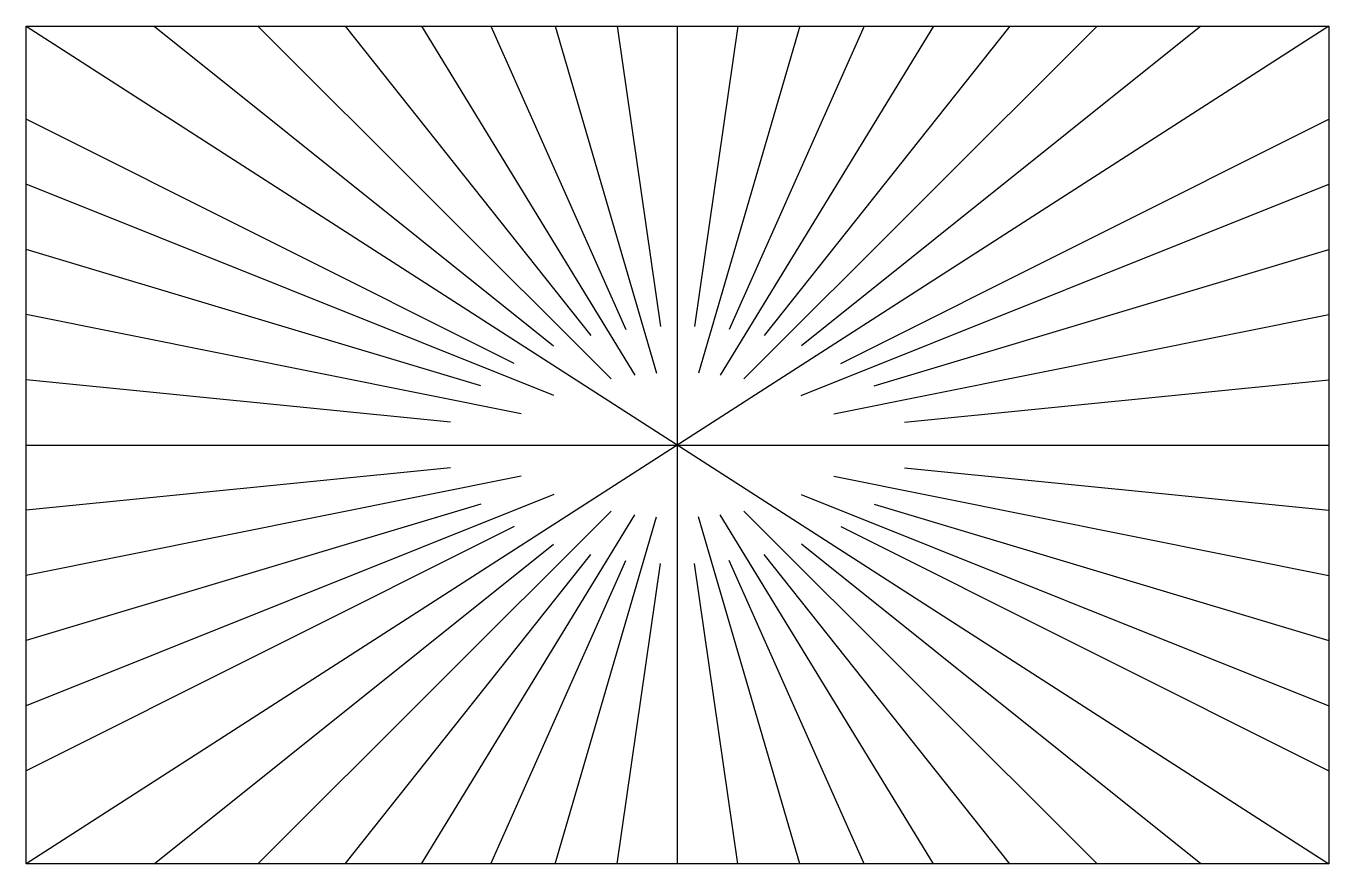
# Model space of a CAD drawing. Extents: x 0.5 to 12.4, y 0.5 to 8.2.
import ezdxf

# ---------------------------------------------------------------- set-up
doc = ezdxf.new("R2010")
doc.units = 0
doc.layers.get('0').update_dxf_attribs({"linetype": 'CONTINUOUS'})

msp = doc.modelspace()

# ---------------------------------------------------------------- linework, layer by layer
at = {"color": 0}
for p, q in [((0.5, 8.15), (12.4, 0.5)), ((12.4, 8.15), (0.5, 0.5)), ((1.671, 8.15), (5.318, 5.231)), ((2.617, 8.15), (5.845, 4.929)), ((3.414, 8.15), (5.657, 5.324)), ((4.111, 8.15), (6.061, 4.962)), ((4.744, 8.15), (5.979, 5.38)), ((5.334, 8.15), (6.259, 4.98)), ((5.899, 8.15), (6.294, 5.407)), ((6.45, 0.5), (6.45, 8.15)), ((7.001, 8.15), (6.606, 5.407)), ((7.566, 8.15), (6.641, 4.98)), ((8.789, 8.15), (6.839, 4.962)), ((8.156, 8.15), (6.921, 5.38)), ((10.283, 8.15), (7.055, 4.929)), ((9.486, 8.15), (7.243, 5.324)), ((11.229, 8.15), (7.582, 5.231)), ((4.959, 5.07), (0.5, 7.3)), ((7.941, 5.07), (12.4, 7.3)), ((5.322, 4.776), (0.5, 6.705)), ((7.578, 4.776), (12.4, 6.705)), ((4.655, 4.864), (0.5, 6.11)), ((8.245, 4.864), (12.4, 6.11)), ((5.021, 4.611), (0.5, 5.515)), ((7.879, 4.611), (12.4, 5.515)), ((4.377, 4.532), (0.5, 4.92)), ((8.523, 4.532), (12.4, 4.92)), ((0.5, 4.325), (12.4, 4.325)), ((4.377, 4.118), (0.5, 3.73)), ((8.523, 4.118), (12.4, 3.73)), ((5.021, 4.039), (0.5, 3.135)), ((7.879, 4.039), (12.4, 3.135)), ((5.322, 3.874), (0.5, 1.945)), ((7.578, 3.874), (12.4, 1.945)), ((4.655, 3.786), (0.5, 2.54)), ((2.617, 0.5), (5.845, 3.721)), ((10.283, 0.5), (7.055, 3.721)), ((8.245, 3.786), (12.4, 2.54)), ((4.959, 3.58), (0.5, 1.35)), ((4.111, 0.5), (6.061, 3.688)), ((5.334, 0.5), (6.259, 3.67)), ((7.566, 0.5), (6.641, 3.67)), ((8.789, 0.5), (6.839, 3.688)), ((7.941, 3.58), (12.4, 1.35)), ((1.671, 0.5), (5.318, 3.419)), ((11.229, 0.5), (7.582, 3.419)), ((3.414, 0.5), (5.657, 3.326)), ((4.744, 0.5), (5.979, 3.27)), ((5.899, 0.5), (6.294, 3.243)), ((7.001, 0.5), (6.606, 3.243)), ((8.156, 0.5), (6.921, 3.27)), ((9.486, 0.5), (7.243, 3.326))]:
    msp.add_line(p, q, dxfattribs=at)
msp.add_lwpolyline([(12.4, 0.5), (0.5, 0.5), (0.5, 8.15), (12.4, 8.15)], close=True, dxfattribs=at)

doc.saveas('drawing.dxf')
